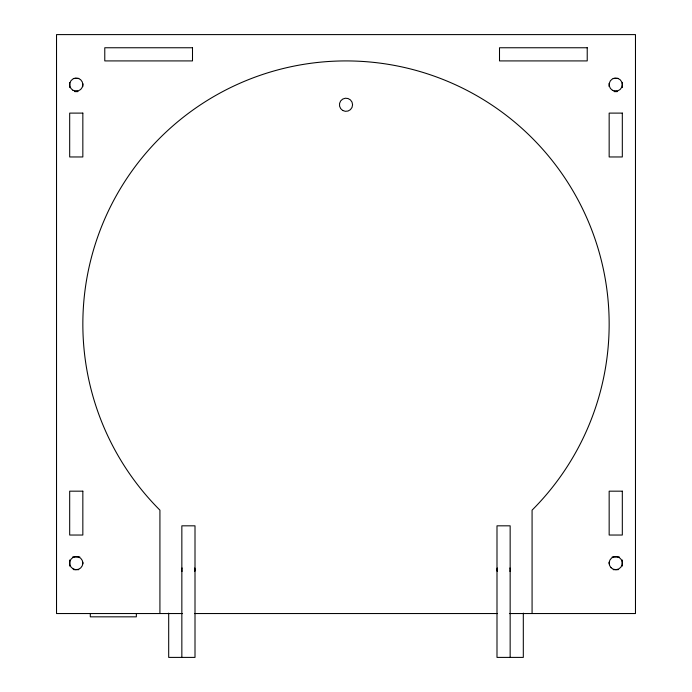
<?xml version="1.0" encoding="UTF-8"?>
<svg xmlns="http://www.w3.org/2000/svg" width="692" height="692" viewBox="0 0 692 692"><rect width="100%" height="100%" fill="white"/><g stroke="black" fill="none" stroke-linecap="round" stroke-linejoin="round"><path stroke-width="1.04" d="M73.733 78.456L78.793 78.456M613.207 78.456L618.267 78.456M74.745 91.18L77.781 91.18M614.219 91.18L617.255 91.18M74.745 91.621L77.781 91.621M614.219 91.621L617.255 91.621M72.721 556.965L79.805 556.965M612.195 556.965L619.279 556.965M73.733 569.68L78.793 569.68M613.207 569.68L618.267 569.68M182.576 613.544L56.528 613.544L56.528 34.6L635.472 34.6L635.472 613.544L509.424 613.544M194.443 613.544L497.557 613.544M622.316 82.504L622.316 87.573M622.316 560.001L622.316 566.073M609.159 83.516L609.159 86.561M609.159 562.025L609.159 564.049M532.079 613.544L532.079 510.151A263.159 263.159 0 0 0 532.079 137.993A263.159 263.159 0 0 0 159.921 137.993A263.159 263.159 0 0 0 159.921 510.151L159.921 613.544M523.308 613.138L523.308 657.4L496.994 657.4L496.994 525.825L510.151 525.825L510.151 657.4M181.849 657.4L181.849 525.825L195.006 525.825L195.006 657.4L168.692 657.4L168.692 613.138M136.35 613.596L136.35 616.832L90.297 616.832L90.297 613.657M82.841 83.516L82.841 86.561M82.841 562.025L82.841 564.049M69.684 82.504L69.684 87.573M69.684 560.001L69.684 566.073M182.074 571.384A6.583 6.583 0 0 1 182.074 567.976M194.781 567.976A6.583 6.583 0 0 1 194.781 571.384M509.926 567.976A6.583 6.583 0 0 1 509.926 571.384M497.219 571.384A6.583 6.583 0 0 1 497.219 567.976M192.497 47.757L104.777 47.757L104.777 60.913L192.497 60.913L192.497 47.757M587.223 47.757L499.503 47.757L499.503 60.913L587.223 60.913L587.223 47.757M82.841 113.107L69.684 113.107L69.684 156.963L82.841 156.963L82.841 113.107M622.316 113.107L609.159 113.107L609.159 156.963L622.316 156.963L622.316 113.107M82.841 491.173L69.684 491.173L69.684 535.037L82.841 535.037L82.841 491.173M622.316 491.173L609.159 491.173L609.159 535.037L622.316 535.037L622.316 491.173M342.713 110.469A6.583 6.583 0 0 0 352.583 104.777A6.583 6.583 0 0 0 342.713 99.077A6.583 6.583 0 0 0 342.713 110.469M612.446 90.297A6.583 6.583 0 0 0 622.316 84.597A6.583 6.583 0 0 0 612.446 78.905A6.583 6.583 0 0 0 612.446 90.297M611.079 567.751A6.583 6.583 0 0 0 622.091 564.802A6.583 6.583 0 0 0 614.029 556.749A6.583 6.583 0 0 0 611.079 567.751M72.98 90.297A6.583 6.583 0 0 0 82.841 84.597A6.583 6.583 0 0 0 72.98 78.905A6.583 6.583 0 0 0 72.98 90.297M72.98 568.798A6.583 6.583 0 0 0 82.841 563.106A6.583 6.583 0 0 0 72.98 557.406A6.583 6.583 0 0 0 72.98 568.798"/></g></svg>
